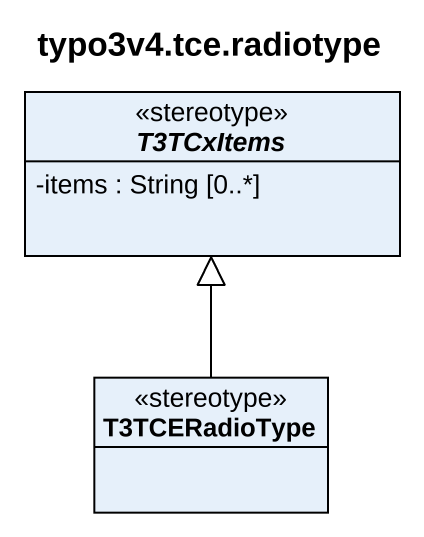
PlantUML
@startuml
title typo3v4.tce.radiotype
hide circle
hide empty members
skinparam classAttributeIconSize 0
abstract class T3TCxItems <<stereotype>> {
  -items : String [0..*]
}
class T3TCERadioType <<stereotype>>
T3TCERadioType -up-|> T3TCxItems
@enduml
